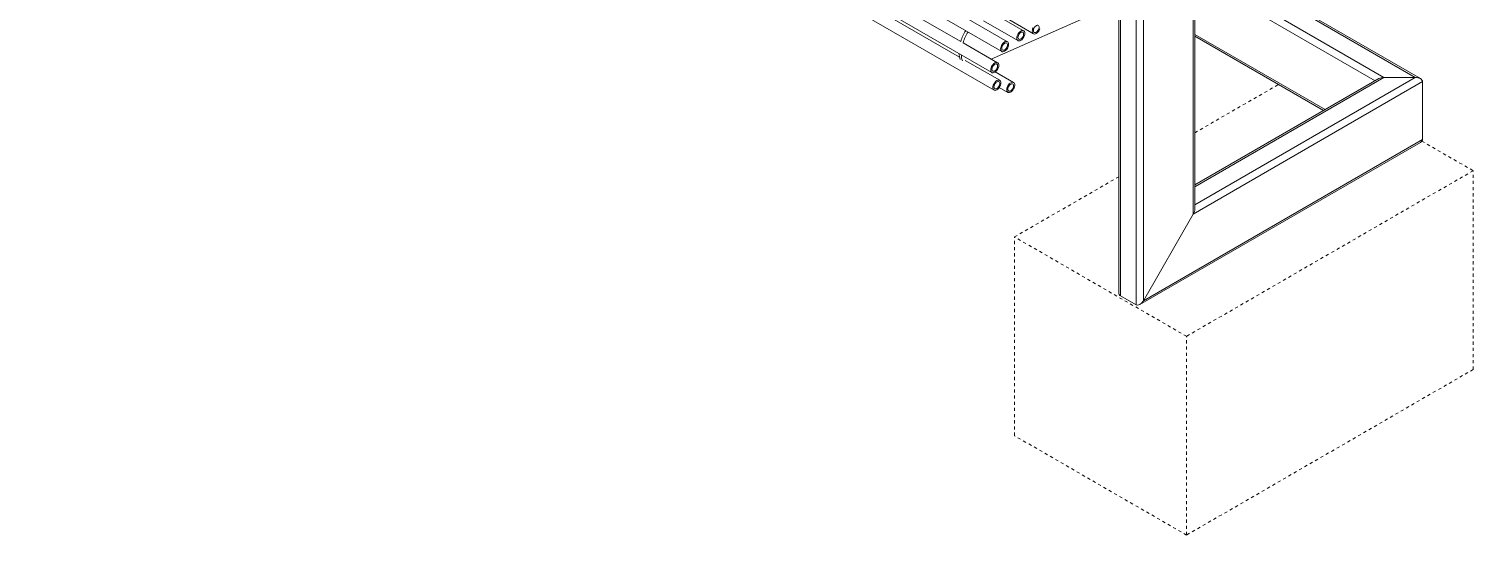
# Model space of a CAD drawing. Header units: inches. Extents: x -2 to 177, y 6 to 130.
# Drawn here: x 126.58 to 173.34, y 28 to 44.37 of the extents above; entities that cross this region are included whole.
import ezdxf

# ---------------------------------------------------------------- set-up
doc = ezdxf.new("R2010")
doc.units = ezdxf.units.IN
doc.linetypes.add('HIDDEN', pattern=[1.905, 1.27, -0.635])
doc.layers.add('ZANO_R', color=7, linetype='Continuous', lineweight=0)
doc.layers.add('ZANO_R_przerywana', color=250, linetype='HIDDEN', lineweight=0)

msp = doc.modelspace()

# ---------------------------------------------------------------- linework, layer by layer
at = {"layer": 'ZANO_R'}
for p, q in [((158.78498, 44.31195), (127.60567, 62.31138)), ((158.26104, 43.9588), (127.08173, 61.95823)), ((126.89802, 61.64), (158.07733, 43.64057)), ((126.57819, 60.96048), (157.7575, 42.96105)), ((126.6457, 60.39177), (157.82501, 42.39234)), ((156.74834, 43.96791), (147.19548, 49.48265)), ((156.70677, 43.46217), (147.26299, 48.91394)), ((161.86808, 48.29968), (161.86808, 35.84267)), ((161.91728, 35.73392), (161.91728, 48.27128)), ((162.42209, 35.4425), (162.42209, 47.97986)), ((162.65964, 35.57967), (162.65964, 47.8427)), ((164.278, 38.38274), (164.278, 46.90814)), ((164.3272, 38.54829), (164.3272, 46.87972)), ((164.3781, 46.30836), (170.4502, 42.80301)), ((164.93355, 46.57055), (171.45982, 42.80301)), ((171.62778, 42.76285), (164.98301, 46.59879)), ((164.3272, 46.06345), (170.16343, 42.69426)), ((157.48772, 44.63656), (158.60127, 43.99372)), ((157.7373, 43.39699), (161.11427, 44.87748)), ((157.98719, 44.85553), (159.10074, 44.2127)), ((164.3272, 44.19463), (168.54481, 41.75985)), ((164.3272, 44.13781), (168.4956, 41.73144)), ((157.94121, 43.27928), (156.82766, 43.92212)), ((158.00872, 42.71057), (156.89517, 43.35341)), ((158.4585, 42.63623), (157.8639, 42.97949)), ((171.69737, 42.66585), (164.278, 38.38274)), ((171.45982, 42.80301), (164.3272, 38.68544)), ((170.4502, 42.80301), (164.3272, 39.26828)), ((170.28224, 42.76285), (164.3272, 39.32508)), ((171.45982, 42.80301), (170.4502, 42.80301)), ((171.69737, 40.79704), (171.69737, 42.66585)), ((157.99638, 42.47872), (158.27479, 42.318)), ((162.54085, 35.45427), (171.62778, 40.70004)), ((171.69737, 40.79704), (162.65964, 35.57967)), ((162.65964, 35.57967), (164.278, 38.38274)), ((161.91728, 35.73392), (162.42209, 35.4425))]:
    msp.add_line(p, q, dxfattribs=at)
at = {"layer": 'ZANO_R', "flags": 128}
for points in [[(159.0998, 44.31824), (159.10324, 44.29132), (159.11331, 44.27036), (159.12926, 44.25693), (159.1499, 44.25202), (159.17372, 44.256), (159.19893, 44.26856), (159.22367, 44.28878), (159.24611, 44.31516), (159.26458, 44.34574), (159.27771, 44.37825), (159.28453, 44.41029), (159.28453, 44.43947), (159.27771, 44.46364), (159.26458, 44.48099), (159.24611, 44.49025), (159.22367, 44.49072), (159.19893, 44.48237), (159.17372, 44.46583), (159.1499, 44.44231), (159.12926, 44.41356), (159.11331, 44.38172), (159.10324, 44.34914), (159.0998, 44.31824)], [(158.03927, 43.72469), (158.04252, 43.69319), (158.05213, 43.66702), (158.06761, 43.64751), (158.08818, 43.63563), (158.11281, 43.63198), (158.14027, 43.63674), (158.16918, 43.64967), (158.19809, 43.67012), (158.22555, 43.69706), (158.25018, 43.72916), (158.27075, 43.76479), (158.28623, 43.80216), (158.29584, 43.83942), (158.2991, 43.87468), (158.29584, 43.90618), (158.28623, 43.93235), (158.27075, 43.95186), (158.25018, 43.96374), (158.22555, 43.96739), (158.19809, 43.96263), (158.16918, 43.9497), (158.14027, 43.92925), (158.11281, 43.90231), (158.08818, 43.87021), (158.06761, 43.83459), (158.05213, 43.79721), (158.04252, 43.75995), (158.03927, 43.72469)], [(158.56321, 44.07784), (158.56646, 44.04634), (158.57607, 44.02018), (158.59155, 44.00067), (158.61212, 43.98879), (158.63675, 43.98513), (158.66421, 43.98989), (158.69312, 44.00282), (158.72203, 44.02327), (158.74949, 44.05021), (158.77412, 44.08231), (158.79469, 44.11794), (158.81017, 44.15532), (158.81978, 44.19257), (158.82303, 44.22783), (158.81978, 44.25934), (158.81017, 44.2855), (158.79469, 44.30501), (158.77412, 44.31689), (158.74949, 44.32054), (158.72203, 44.31578), (158.69312, 44.30286), (158.66421, 44.28241), (158.63675, 44.25546), (158.61212, 44.22337), (158.59155, 44.18774), (158.57607, 44.15036), (158.56646, 44.1131), (158.56321, 44.07784)], [(158.60032, 44.09927), (158.60377, 44.07234), (158.61383, 44.05139), (158.62978, 44.03796), (158.65043, 44.03305), (158.67424, 44.03702), (158.69945, 44.04959), (158.7242, 44.06981), (158.74663, 44.09619), (158.7651, 44.12677), (158.77823, 44.15928), (158.78505, 44.19132), (158.78505, 44.2205), (158.77823, 44.24466), (158.7651, 44.26202), (158.74663, 44.27127), (158.7242, 44.27175), (158.69945, 44.2634), (158.67424, 44.24685), (158.65043, 44.22333), (158.62978, 44.19459), (158.61383, 44.16274), (158.60377, 44.13016), (158.60032, 44.09927)], [(159.09103, 44.40671), (159.07555, 44.36933), (159.06594, 44.33208), (159.06268, 44.29681)], [(159.06268, 44.29681), (159.06594, 44.26531), (159.07555, 44.23915), (159.09103, 44.21964), (159.1116, 44.20776), (159.13623, 44.20411), (159.16369, 44.20886), (159.1926, 44.22179), (159.2215, 44.24224), (159.24896, 44.26919), (159.2736, 44.30128), (159.29417, 44.33691), (159.30965, 44.37429)], [(158.07639, 43.74612), (158.07983, 43.71919), (158.08989, 43.69824), (158.10584, 43.68481), (158.12649, 43.6799), (158.1503, 43.68387), (158.17551, 43.69643), (158.20026, 43.71665), (158.22269, 43.74303), (158.24116, 43.77361), (158.25429, 43.80613), (158.26111, 43.83816), (158.26111, 43.86735), (158.25429, 43.89151), (158.24116, 43.90887), (158.22269, 43.91812), (158.20026, 43.91859), (158.17551, 43.91025), (158.1503, 43.8937), (158.12649, 43.87018), (158.10584, 43.84144), (158.08989, 43.80959), (158.07983, 43.77701), (158.07639, 43.74612)], [(157.71944, 43.04516), (157.7227, 43.01366), (157.7323, 42.9875), (157.74778, 42.96799), (157.76835, 42.95611), (157.79298, 42.95246), (157.82044, 42.95722), (157.84935, 42.97014), (157.87826, 42.99059), (157.90572, 43.01754), (157.93035, 43.04963), (157.95092, 43.08526), (157.9664, 43.12264), (157.97601, 43.1599), (157.97927, 43.19516), (157.97601, 43.22666), (157.9664, 43.25282), (157.95092, 43.27233), (157.93035, 43.28421), (157.90572, 43.28787), (157.87826, 43.28311), (157.84935, 43.27018), (157.82044, 43.24973), (157.79298, 43.22279), (157.76835, 43.19069), (157.74778, 43.15506), (157.7323, 43.11768), (157.7227, 43.08043), (157.71944, 43.04516)], [(157.75656, 43.06659), (157.76, 43.03967), (157.77007, 43.01871), (157.78601, 43.00528), (157.80666, 43.00037), (157.83047, 43.00435), (157.85568, 43.01691), (157.88043, 43.03713), (157.90287, 43.06351), (157.92133, 43.09409), (157.93447, 43.12661), (157.94128, 43.15864), (157.94128, 43.18782), (157.93447, 43.21199), (157.92133, 43.22934), (157.90287, 43.2386), (157.88043, 43.23907), (157.85568, 43.23073), (157.83047, 43.21418), (157.80666, 43.19066), (157.78601, 43.16191), (157.77007, 43.13007), (157.76, 43.09749), (157.75656, 43.06659)], [(157.78695, 42.47646), (157.79021, 42.44495), (157.79982, 42.41879), (157.81529, 42.39928), (157.83586, 42.3874), (157.8605, 42.38375), (157.88796, 42.38851), (157.91686, 42.40143), (157.94577, 42.42188), (157.97323, 42.44883), (157.99786, 42.48092), (158.01844, 42.51655), (158.03391, 42.55393), (158.04352, 42.59119), (158.04678, 42.62645), (158.04352, 42.65795), (158.03391, 42.68412), (158.01844, 42.70363), (157.99786, 42.7155), (157.97323, 42.71916), (157.94577, 42.7144), (157.91686, 42.70147), (157.88796, 42.68102), (157.8605, 42.65408), (157.83586, 42.62198), (157.81529, 42.58635), (157.79982, 42.54897), (157.79021, 42.51172), (157.78695, 42.47646)], [(157.82407, 42.49788), (157.82751, 42.47096), (157.83758, 42.45001), (157.85353, 42.43658), (157.87417, 42.43167), (157.89798, 42.43564), (157.9232, 42.4482), (157.94794, 42.46842), (157.97038, 42.4948), (157.98885, 42.52538), (158.00198, 42.5579), (158.0088, 42.58993), (158.0088, 42.61912), (158.00198, 42.64328), (157.98885, 42.66063), (157.97038, 42.66989), (157.94794, 42.67036), (157.9232, 42.66202), (157.89798, 42.64547), (157.87417, 42.62195), (157.85353, 42.5932), (157.83758, 42.56136), (157.82751, 42.52878), (157.82407, 42.49788)], [(158.43913, 42.39446), (158.4613, 42.429), (158.47873, 42.46596), (158.49054, 42.50348), (158.49613, 42.53968), (158.49523, 42.57274), (158.48789, 42.601), (158.47446, 42.62305), (158.45563, 42.63779), (158.43234, 42.64447), (158.40575, 42.64275), (158.3772, 42.63273), (158.34812, 42.61491), (158.31997, 42.59018), (158.29416, 42.55977), (158.27199, 42.52523), (158.25456, 42.48827), (158.24276, 42.45075), (158.23716, 42.41455), (158.23806, 42.38149), (158.24541, 42.35323), (158.25883, 42.33118), (158.27766, 42.31644), (158.30096, 42.30976), (158.32754, 42.31148), (158.35609, 42.3215), (158.38517, 42.33932), (158.41332, 42.36405), (158.43913, 42.39446)], [(158.41842, 42.41807), (158.43728, 42.44839), (158.45089, 42.48083), (158.45827, 42.513), (158.45884, 42.54251), (158.45258, 42.56716), (158.43994, 42.58514), (158.42187, 42.59511), (158.39971, 42.59633), (158.37509, 42.5887), (158.34984, 42.5728), (158.32584, 42.5498), (158.30487, 42.52141), (158.28848, 42.48974), (158.27788, 42.45713), (158.27387, 42.426), (158.27674, 42.39866), (158.28628, 42.37715), (158.30178, 42.36304), (158.32209, 42.3574), (158.3457, 42.36063), (158.37087, 42.37251), (158.39572, 42.39214), (158.41842, 42.41807)]]:
    msp.add_lwpolyline(points, dxfattribs=at)
at = {"layer": 'ZANO_R'}
for centre, radius, start, end in [((158.00524, 43.59013), 1.31245, 146.520193, 163.271173), ((158.07943, 43.5473), 1.3124, 146.520011, 163.284026), ((157.23751, 43.57281), 0.5422, 179.849313, 200.076169), ((157.31175, 43.52995), 0.5422, 179.849313, 200.076169)]:
    msp.add_arc(centre, radius, start, end, dxfattribs=at)
for centre, major_axis, ratio, start_param, end_param in [((170.4502, 42.66585), (0.23756, 0), 0.57738155, 1.57079633, 2.35611323), ((170.4502, 42.66585), (0.23756, 0), 0.57738155, 1.57079633, 2.35611323), ((171.45982, 42.66585), (0.23756, 0), 0.57738155, 0, 1.57079633), ((171.45982, 42.66585), (0.23756, 0), 0.57738155, 0, 1.57079633), ((171.45982, 40.79704), (0.23756, 0), 0.57738155, 5.49770588, 6.28318531), ((171.45982, 40.79704), (0.23756, 0), 0.57738155, 5.49770588, 6.28318531), ((164.15922, 38.45131), (0.11878, 0.20573), 0.57733463, 4.71242961, 5.49782778), ((162.03606, 35.93965), (0.11878, 0.20573), 0.57733463, 2.35623512, 3.14163329), ((162.54087, 35.64823), (0.11878, 0.20573), 0.57733463, 3.14163329, 4.71242961)]:
    msp.add_ellipse(centre, major_axis=major_axis, ratio=ratio, start_param=start_param, end_param=end_param, dxfattribs=at)
at = {"layer": 'ZANO_R_przerywana', "ltscale": 0.05}
for p, q in [((164.3272, 41.01216), (167.03439, 42.57499)), ((171.67764, 40.7423), (173.33642, 39.78471)), ((173.33642, 39.78471), (164.05687, 34.42773)), ((173.33642, 33.35529), (173.33642, 39.78471)), ((158.48913, 37.64192), (161.86808, 39.59254)), ((158.48913, 31.2125), (158.48913, 37.64192)), ((164.05687, 34.42773), (158.48913, 37.64192)), ((164.05687, 27.99832), (164.05687, 34.42773)), ((173.33642, 33.35529), (164.05687, 27.99832)), ((164.05687, 27.99832), (158.48913, 31.2125))]:
    msp.add_line(p, q, dxfattribs=at)

doc.saveas('drawing.dxf')
